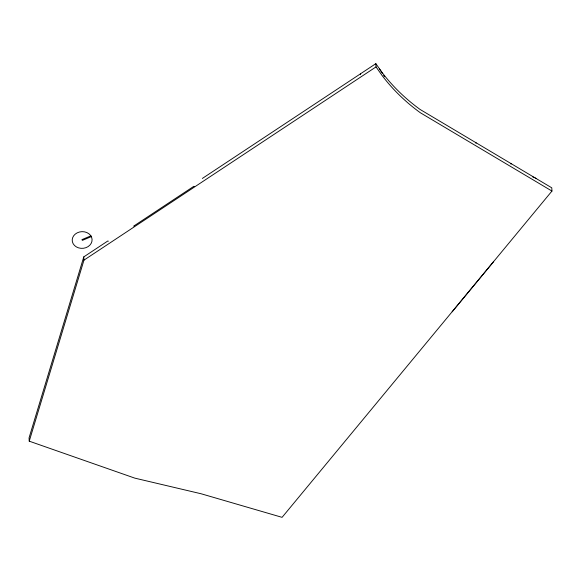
<?xml version="1.0" encoding="UTF-8"?>
<svg xmlns="http://www.w3.org/2000/svg" width="581" height="581" viewBox="0 0 581 581"><rect width="100%" height="100%" fill="white"/><g stroke="black" fill="none" stroke-linecap="round" stroke-linejoin="round"><path stroke-width="0.87" d="M360.423 74.513L360.452 73.845M108.393 241.195L107.797 240.999L83.78 256.896L29.05 437.921L29.232 441.168L134.807 478.134L201.135 493.77L282.083 517.344L551.95 191.062L551.768 187.816L420.136 109.489A206.567 173.436 -3.2 0 1 381.848 72.175L375.849 63.656L202.341 178.454M29.232 441.168L83.962 260.135L83.78 256.896M452.163 311.779L493.407 261.878M83.962 260.135L376.03 66.902L375.849 63.656M90.861 235.871L81.936 239.633L82.364 240.381L91.297 236.62M510.793 164.016L511.374 163.777M551.95 191.062L420.317 112.736A206.567 173.436 -3.2 0 1 382.029 75.414L376.03 66.902M383.656 75.334L384.564 76.714M379.357 68.754L382.298 73.257M475.854 143.224A31.97 26.842 -3.2 0 1 476.224 142.868M134.276 226.321A17.546 14.728 -3.2 0 0 133.724 226.089L193.822 186.327A25.579 21.475 -3.2 0 1 194.395 186.581M532.784 177.002A15.142 12.717 -3.2 0 1 533.924 177.408M535.021 177.902A15.142 12.717 -3.2 0 1 536.06 178.469M91.108 236.235L90.469 235.29A9.95 8.352 -3.2 0 0 73.7 235.741A9.95 8.352 -3.2 0 0 80.97 248.327A9.95 8.352 -3.2 0 0 91.595 237.244L91.108 236.235"/></g></svg>
